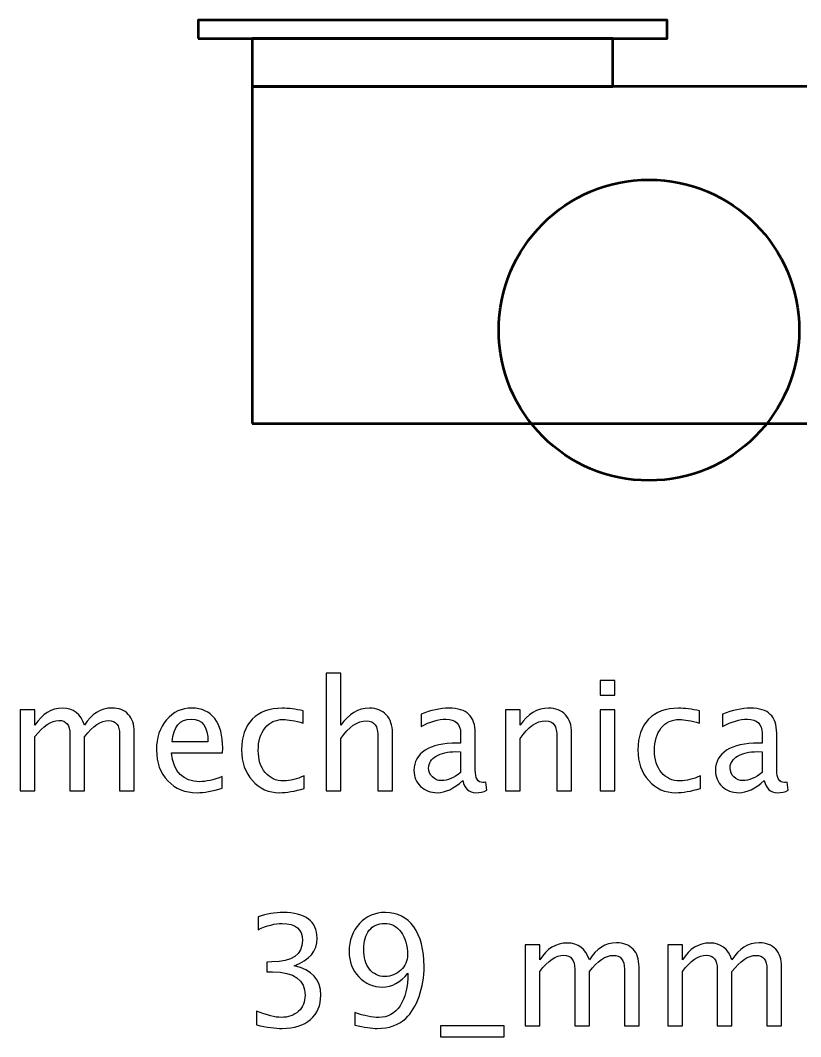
# Model space of a CAD drawing. Header units: centimetres. Extents: x -26.9 to 37.3, y -43.5 to 43.3.
# Drawn here: x -19.93 to -13.44, y 12.63 to 21.07 of the extents above; entities that cross this region are included whole.
import ezdxf

# ---------------------------------------------------------------- set-up
doc = ezdxf.new("R2010")
doc.units = ezdxf.units.CM
doc.header["$MEASUREMENT"] = 0
doc.layers.add('Layer 1', color=7, linetype='Continuous')

msp = doc.modelspace()

# ---------------------------------------------------------------- linework, layer by layer
at = {"layer": 'Layer 1', "lineweight": 53}
for points in [[(-18.45, 20.925), (-14.55, 20.925), (-14.55, 21.075), (-18.45, 21.075), (-18.45, 20.925)], [(-18, 20.525), (-15, 20.525), (-15, 20.925), (-18, 20.925), (-18, 20.525)], [(-18, 17.725), (-13, 17.725), (-13, 20.525), (-18, 20.525), (-18, 17.725)], [(-18, 17.725), (-13, 17.725), (-13, 20.525), (-18, 20.525), (-18, 17.725)]]:
    msp.add_lwpolyline(points, close=True, dxfattribs=at)
msp.add_ellipse((-14.7, 18.5), major_axis=(0, 1.25), ratio=1, dxfattribs=at)
at = {"layer": 'Layer 1'}
for points, knots in [([(-17.38408, 14.67044), (-17.38408, 14.67044), (-17.38408, 15.64961), (-17.38408, 15.64961), (-17.38408, 15.64961), (-17.38408, 15.64961), (-17.26216, 15.64961), (-17.26216, 15.64961), (-17.26216, 15.64961), (-17.26216, 15.64961), (-17.26216, 15.21633), (-17.26216, 15.21633), (-17.26216, 15.21633), (-17.1976, 15.31052), (-17.11844, 15.35751), (-17.02488, 15.35751), (-17.02488, 15.35751), (-16.96604, 15.35751), (-16.91926, 15.3391), (-16.88476, 15.30205), (-16.88476, 15.30205), (-16.85026, 15.26522), (-16.8329, 15.21548), (-16.8329, 15.15325), (-16.8329, 15.15325), (-16.8329, 15.15325), (-16.8329, 14.67044), (-16.8329, 14.67044), (-16.8329, 14.67044), (-16.8329, 14.67044), (-16.95482, 14.67044), (-16.95482, 14.67044), (-16.95482, 14.67044), (-16.95482, 14.67044), (-16.95482, 15.11346), (-16.95482, 15.11346), (-16.95482, 15.11346), (-16.95482, 15.16341), (-16.96223, 15.19897), (-16.97683, 15.22014), (-16.97683, 15.22014), (-16.99165, 15.24152), (-17.01599, 15.2521), (-17.05007, 15.2521), (-17.05007, 15.2521), (-17.125, 15.2521), (-17.1957, 15.20321), (-17.26216, 15.10542), (-17.26216, 15.10542), (-17.26216, 15.10542), (-17.26216, 14.67044), (-17.26216, 14.67044), (-17.26216, 14.67044), (-17.26216, 14.67044), (-17.38408, 14.67044), (-17.38408, 14.67044)], [0, 0, 0, 0, 0.0666667, 0.0666667, 0.0666667, 0.0666667, 0.1333333, 0.1333333, 0.1333333, 0.1333333, 0.2, 0.2, 0.2, 0.2, 0.2666667, 0.2666667, 0.2666667, 0.2666667, 0.3333333, 0.3333333, 0.3333333, 0.3333333, 0.4, 0.4, 0.4, 0.4, 0.4666667, 0.4666667, 0.4666667, 0.4666667, 0.5333333, 0.5333333, 0.5333333, 0.5333333, 0.6, 0.6, 0.6, 0.6, 0.6666667, 0.6666667, 0.6666667, 0.6666667, 0.7333333, 0.7333333, 0.7333333, 0.7333333, 0.8, 0.8, 0.8, 0.8, 0.8666667, 0.8666667, 0.8666667, 0.8666667, 1, 1, 1, 1]), ([(-15.10633, 15.46673), (-15.10633, 15.46673), (-15.10633, 15.58865), (-15.10633, 15.58865), (-15.10633, 15.58865), (-15.10633, 15.58865), (-14.98441, 15.58865), (-14.98441, 15.58865), (-14.98441, 15.58865), (-14.98441, 15.58865), (-14.98441, 15.46673), (-14.98441, 15.46673), (-14.98441, 15.46673), (-14.98441, 15.46673), (-15.10633, 15.46673), (-15.10633, 15.46673)], [0, 0, 0, 0, 0.2, 0.2, 0.2, 0.2, 0.4, 0.4, 0.4, 0.4, 0.6, 0.6, 0.6, 0.6, 1, 1, 1, 1]), ([(-19.92789, 14.67044), (-19.92789, 14.67044), (-19.92789, 15.34354), (-19.92789, 15.34354), (-19.92789, 15.34354), (-19.92789, 15.34354), (-19.80597, 15.34354), (-19.80597, 15.34354), (-19.80597, 15.34354), (-19.80597, 15.34354), (-19.80597, 15.21633), (-19.80597, 15.21633), (-19.80597, 15.21633), (-19.74649, 15.31052), (-19.67029, 15.35751), (-19.57695, 15.35751), (-19.57695, 15.35751), (-19.48699, 15.35751), (-19.42582, 15.31052), (-19.39322, 15.21633), (-19.39322, 15.21633), (-19.33543, 15.31137), (-19.26008, 15.35878), (-19.16758, 15.35878), (-19.16758, 15.35878), (-19.10853, 15.35878), (-19.0626, 15.34142), (-19.02979, 15.3065), (-19.02979, 15.3065), (-18.99698, 15.27157), (-18.98047, 15.22268), (-18.98047, 15.15981), (-18.98047, 15.15981), (-18.98047, 15.15981), (-18.98047, 14.67044), (-18.98047, 14.67044), (-18.98047, 14.67044), (-18.98047, 14.67044), (-19.10239, 14.67044), (-19.10239, 14.67044), (-19.10239, 14.67044), (-19.10239, 14.67044), (-19.10239, 15.13971), (-19.10239, 15.13971), (-19.10239, 15.13971), (-19.10239, 15.21633), (-19.13287, 15.25464), (-19.19383, 15.25464), (-19.19383, 15.25464), (-19.25712, 15.25464), (-19.32358, 15.20998), (-19.39322, 15.12044), (-19.39322, 15.12044), (-19.39322, 15.12044), (-19.39322, 14.67044), (-19.39322, 14.67044), (-19.39322, 14.67044), (-19.39322, 14.67044), (-19.51514, 14.67044), (-19.51514, 14.67044), (-19.51514, 14.67044), (-19.51514, 14.67044), (-19.51514, 15.14013), (-19.51514, 15.14013), (-19.51514, 15.14013), (-19.51514, 15.21739), (-19.54604, 15.25591), (-19.60806, 15.25591), (-19.60806, 15.25591), (-19.66966, 15.25591), (-19.7357, 15.21104), (-19.80597, 15.12108), (-19.80597, 15.12108), (-19.80597, 15.12108), (-19.80597, 14.67044), (-19.80597, 14.67044), (-19.80597, 14.67044), (-19.80597, 14.67044), (-19.92789, 14.67044), (-19.92789, 14.67044)], [0, 0, 0, 0, 0.047619, 0.047619, 0.047619, 0.047619, 0.0952381, 0.0952381, 0.0952381, 0.0952381, 0.1428571, 0.1428571, 0.1428571, 0.1428571, 0.1904762, 0.1904762, 0.1904762, 0.1904762, 0.2380952, 0.2380952, 0.2380952, 0.2380952, 0.2857143, 0.2857143, 0.2857143, 0.2857143, 0.3333333, 0.3333333, 0.3333333, 0.3333333, 0.3809524, 0.3809524, 0.3809524, 0.3809524, 0.4285714, 0.4285714, 0.4285714, 0.4285714, 0.4761905, 0.4761905, 0.4761905, 0.4761905, 0.5238095, 0.5238095, 0.5238095, 0.5238095, 0.5714286, 0.5714286, 0.5714286, 0.5714286, 0.6190476, 0.6190476, 0.6190476, 0.6190476, 0.6666667, 0.6666667, 0.6666667, 0.6666667, 0.7142857, 0.7142857, 0.7142857, 0.7142857, 0.7619048, 0.7619048, 0.7619048, 0.7619048, 0.8095238, 0.8095238, 0.8095238, 0.8095238, 0.8571429, 0.8571429, 0.8571429, 0.8571429, 0.9047619, 0.9047619, 0.9047619, 0.9047619, 1, 1, 1, 1]), ([(-18.2481, 14.69203), (-18.33001, 14.66748), (-18.40008, 14.6552), (-18.4585, 14.6552), (-18.4585, 14.6552), (-18.55819, 14.6552), (-18.63926, 14.68822), (-18.7017, 14.75405), (-18.7017, 14.75405), (-18.76414, 14.81988), (-18.79547, 14.90518), (-18.79547, 15.01017), (-18.79547, 15.01017), (-18.79547, 15.11198), (-18.76795, 15.19559), (-18.71271, 15.26099), (-18.71271, 15.26099), (-18.65746, 15.32618), (-18.58677, 15.35878), (-18.50062, 15.35878), (-18.50062, 15.35878), (-18.41913, 15.35878), (-18.35605, 15.32978), (-18.3116, 15.27179), (-18.3116, 15.27179), (-18.26715, 15.21379), (-18.24492, 15.13166), (-18.24492, 15.02519), (-18.24492, 15.02519), (-18.24492, 15.02519), (-18.24556, 14.98794), (-18.24556, 14.98794), (-18.24556, 14.98794), (-18.24556, 14.98794), (-18.67101, 14.98794), (-18.67101, 14.98794), (-18.67101, 14.98794), (-18.65323, 14.82707), (-18.5747, 14.74664), (-18.43564, 14.74664), (-18.43564, 14.74664), (-18.38462, 14.74664), (-18.32218, 14.76103), (-18.2481, 14.78982), (-18.2481, 14.78982), (-18.2481, 14.78982), (-18.2481, 14.69203), (-18.2481, 14.69203)], [0, 0, 0, 0, 0.0769231, 0.0769231, 0.0769231, 0.0769231, 0.1538462, 0.1538462, 0.1538462, 0.1538462, 0.2307692, 0.2307692, 0.2307692, 0.2307692, 0.3076923, 0.3076923, 0.3076923, 0.3076923, 0.3846154, 0.3846154, 0.3846154, 0.3846154, 0.4615385, 0.4615385, 0.4615385, 0.4615385, 0.5384615, 0.5384615, 0.5384615, 0.5384615, 0.6153846, 0.6153846, 0.6153846, 0.6153846, 0.6923077, 0.6923077, 0.6923077, 0.6923077, 0.7692308, 0.7692308, 0.7692308, 0.7692308, 0.8461538, 0.8461538, 0.8461538, 0.8461538, 1, 1, 1, 1]), ([(-17.56717, 14.69076), (-17.64612, 14.66705), (-17.71428, 14.6552), (-17.77164, 14.6552), (-17.77164, 14.6552), (-17.86266, 14.6552), (-17.93801, 14.68886), (-17.99791, 14.75595), (-17.99791, 14.75595), (-18.05781, 14.82326), (-18.08787, 14.90814), (-18.08787, 15.01038), (-18.08787, 15.01038), (-18.08787, 15.1196), (-18.05824, 15.2049), (-17.99897, 15.26586), (-17.99897, 15.26586), (-17.9397, 15.32703), (-17.85694, 15.35751), (-17.75068, 15.35751), (-17.75068, 15.35751), (-17.6984, 15.35751), (-17.63956, 15.35031), (-17.57479, 15.33592), (-17.57479, 15.33592), (-17.57479, 15.33592), (-17.57479, 15.23305), (-17.57479, 15.23305), (-17.57479, 15.23305), (-17.64358, 15.25337), (-17.69967, 15.26353), (-17.74285, 15.26353), (-17.74285, 15.26353), (-17.80551, 15.26353), (-17.85567, 15.24004), (-17.89314, 15.19326), (-17.89314, 15.19326), (-17.9306, 15.14648), (-17.94944, 15.08404), (-17.94944, 15.00614), (-17.94944, 15.00614), (-17.94944, 14.93058), (-17.92997, 14.86962), (-17.89123, 14.82284), (-17.89123, 14.82284), (-17.8525, 14.77627), (-17.80191, 14.75299), (-17.73904, 14.75299), (-17.73904, 14.75299), (-17.68337, 14.75299), (-17.62622, 14.76738), (-17.56717, 14.79617), (-17.56717, 14.79617), (-17.56717, 14.79617), (-17.56717, 14.69076), (-17.56717, 14.69076)], [0, 0, 0, 0, 0.0666667, 0.0666667, 0.0666667, 0.0666667, 0.1333333, 0.1333333, 0.1333333, 0.1333333, 0.2, 0.2, 0.2, 0.2, 0.2666667, 0.2666667, 0.2666667, 0.2666667, 0.3333333, 0.3333333, 0.3333333, 0.3333333, 0.4, 0.4, 0.4, 0.4, 0.4666667, 0.4666667, 0.4666667, 0.4666667, 0.5333333, 0.5333333, 0.5333333, 0.5333333, 0.6, 0.6, 0.6, 0.6, 0.6666667, 0.6666667, 0.6666667, 0.6666667, 0.7333333, 0.7333333, 0.7333333, 0.7333333, 0.8, 0.8, 0.8, 0.8, 0.8666667, 0.8666667, 0.8666667, 0.8666667, 1, 1, 1, 1]), ([(-16.24891, 14.75617), (-16.32214, 14.68886), (-16.39263, 14.6552), (-16.46036, 14.6552), (-16.46036, 14.6552), (-16.51603, 14.6552), (-16.56239, 14.67256), (-16.599, 14.70748), (-16.599, 14.70748), (-16.63583, 14.74241), (-16.65425, 14.78643), (-16.65425, 14.83956), (-16.65425, 14.83956), (-16.65425, 14.91301), (-16.62335, 14.96953), (-16.56154, 15.0089), (-16.56154, 15.0089), (-16.49973, 15.04827), (-16.41104, 15.06795), (-16.29547, 15.06795), (-16.29547, 15.06795), (-16.29547, 15.06795), (-16.2669, 15.06795), (-16.2669, 15.06795), (-16.2669, 15.06795), (-16.2669, 15.06795), (-16.2669, 15.14902), (-16.2669, 15.14902), (-16.2669, 15.14902), (-16.2669, 15.22712), (-16.30754, 15.26607), (-16.38903, 15.26607), (-16.38903, 15.26607), (-16.45211, 15.26607), (-16.52111, 15.24617), (-16.59583, 15.20638), (-16.59583, 15.20638), (-16.59583, 15.20638), (-16.59583, 15.30671), (-16.59583, 15.30671), (-16.59583, 15.30671), (-16.5137, 15.34058), (-16.43623, 15.35751), (-16.36363, 15.35751), (-16.36363, 15.35751), (-16.28891, 15.35751), (-16.23367, 15.34058), (-16.19832, 15.3065), (-16.19832, 15.3065), (-16.16276, 15.27242), (-16.14498, 15.21993), (-16.14498, 15.14902), (-16.14498, 15.14902), (-16.14498, 15.14902), (-16.14498, 14.84485), (-16.14498, 14.84485), (-16.14498, 14.84485), (-16.14498, 14.77522), (-16.1236, 14.74029), (-16.08063, 14.74029), (-16.08063, 14.74029), (-16.07534, 14.74029), (-16.06751, 14.74114), (-16.05714, 14.74283), (-16.05714, 14.74283), (-16.05714, 14.74283), (-16.04846, 14.6751), (-16.04846, 14.6751), (-16.04846, 14.6751), (-16.07619, 14.66176), (-16.10667, 14.6552), (-16.14011, 14.6552), (-16.14011, 14.6552), (-16.19705, 14.6552), (-16.23324, 14.68886), (-16.24891, 14.75617)], [0, 0, 0, 0, 0.05, 0.05, 0.05, 0.05, 0.1, 0.1, 0.1, 0.1, 0.15, 0.15, 0.15, 0.15, 0.2, 0.2, 0.2, 0.2, 0.25, 0.25, 0.25, 0.25, 0.3, 0.3, 0.3, 0.3, 0.35, 0.35, 0.35, 0.35, 0.4, 0.4, 0.4, 0.4, 0.45, 0.45, 0.45, 0.45, 0.5, 0.5, 0.5, 0.5, 0.55, 0.55, 0.55, 0.55, 0.6, 0.6, 0.6, 0.6, 0.65, 0.65, 0.65, 0.65, 0.7, 0.7, 0.7, 0.7, 0.75, 0.75, 0.75, 0.75, 0.8, 0.8, 0.8, 0.8, 0.85, 0.85, 0.85, 0.85, 0.9, 0.9, 0.9, 0.9, 1, 1, 1, 1]), ([(-15.89458, 14.67044), (-15.89458, 14.67044), (-15.89458, 15.34354), (-15.89458, 15.34354), (-15.89458, 15.34354), (-15.89458, 15.34354), (-15.77266, 15.34354), (-15.77266, 15.34354), (-15.77266, 15.34354), (-15.77266, 15.34354), (-15.77266, 15.21633), (-15.77266, 15.21633), (-15.77266, 15.21633), (-15.7081, 15.31052), (-15.62894, 15.35751), (-15.53538, 15.35751), (-15.53538, 15.35751), (-15.47654, 15.35751), (-15.42976, 15.3391), (-15.39526, 15.30205), (-15.39526, 15.30205), (-15.36076, 15.26522), (-15.3434, 15.21548), (-15.3434, 15.15325), (-15.3434, 15.15325), (-15.3434, 15.15325), (-15.3434, 14.67044), (-15.3434, 14.67044), (-15.3434, 14.67044), (-15.3434, 14.67044), (-15.46532, 14.67044), (-15.46532, 14.67044), (-15.46532, 14.67044), (-15.46532, 14.67044), (-15.46532, 15.11346), (-15.46532, 15.11346), (-15.46532, 15.11346), (-15.46532, 15.16341), (-15.47273, 15.19897), (-15.48733, 15.22014), (-15.48733, 15.22014), (-15.50215, 15.24152), (-15.52649, 15.2521), (-15.56057, 15.2521), (-15.56057, 15.2521), (-15.6355, 15.2521), (-15.7062, 15.20321), (-15.77266, 15.10542), (-15.77266, 15.10542), (-15.77266, 15.10542), (-15.77266, 14.67044), (-15.77266, 14.67044), (-15.77266, 14.67044), (-15.77266, 14.67044), (-15.89458, 14.67044), (-15.89458, 14.67044)], [0, 0, 0, 0, 0.0666667, 0.0666667, 0.0666667, 0.0666667, 0.1333333, 0.1333333, 0.1333333, 0.1333333, 0.2, 0.2, 0.2, 0.2, 0.2666667, 0.2666667, 0.2666667, 0.2666667, 0.3333333, 0.3333333, 0.3333333, 0.3333333, 0.4, 0.4, 0.4, 0.4, 0.4666667, 0.4666667, 0.4666667, 0.4666667, 0.5333333, 0.5333333, 0.5333333, 0.5333333, 0.6, 0.6, 0.6, 0.6, 0.6666667, 0.6666667, 0.6666667, 0.6666667, 0.7333333, 0.7333333, 0.7333333, 0.7333333, 0.8, 0.8, 0.8, 0.8, 0.8666667, 0.8666667, 0.8666667, 0.8666667, 1, 1, 1, 1]), ([(-15.10633, 14.67044), (-15.10633, 14.67044), (-15.10633, 15.34354), (-15.10633, 15.34354), (-15.10633, 15.34354), (-15.10633, 15.34354), (-14.98441, 15.34354), (-14.98441, 15.34354), (-14.98441, 15.34354), (-14.98441, 15.34354), (-14.98441, 14.67044), (-14.98441, 14.67044), (-14.98441, 14.67044), (-14.98441, 14.67044), (-15.10633, 14.67044), (-15.10633, 14.67044)], [0, 0, 0, 0, 0.2, 0.2, 0.2, 0.2, 0.4, 0.4, 0.4, 0.4, 0.6, 0.6, 0.6, 0.6, 1, 1, 1, 1]), ([(-14.27194, 14.69076), (-14.35089, 14.66705), (-14.41905, 14.6552), (-14.47641, 14.6552), (-14.47641, 14.6552), (-14.56743, 14.6552), (-14.64278, 14.68886), (-14.70268, 14.75595), (-14.70268, 14.75595), (-14.76258, 14.82326), (-14.79264, 14.90814), (-14.79264, 15.01038), (-14.79264, 15.01038), (-14.79264, 15.1196), (-14.76301, 15.2049), (-14.70374, 15.26586), (-14.70374, 15.26586), (-14.64447, 15.32703), (-14.56171, 15.35751), (-14.45545, 15.35751), (-14.45545, 15.35751), (-14.40317, 15.35751), (-14.34433, 15.35031), (-14.27956, 15.33592), (-14.27956, 15.33592), (-14.27956, 15.33592), (-14.27956, 15.23305), (-14.27956, 15.23305), (-14.27956, 15.23305), (-14.34835, 15.25337), (-14.40444, 15.26353), (-14.44762, 15.26353), (-14.44762, 15.26353), (-14.51028, 15.26353), (-14.56044, 15.24004), (-14.59791, 15.19326), (-14.59791, 15.19326), (-14.63537, 15.14648), (-14.65421, 15.08404), (-14.65421, 15.00614), (-14.65421, 15.00614), (-14.65421, 14.93058), (-14.63474, 14.86962), (-14.596, 14.82284), (-14.596, 14.82284), (-14.55727, 14.77627), (-14.50668, 14.75299), (-14.44381, 14.75299), (-14.44381, 14.75299), (-14.38814, 14.75299), (-14.33099, 14.76738), (-14.27194, 14.79617), (-14.27194, 14.79617), (-14.27194, 14.79617), (-14.27194, 14.69076), (-14.27194, 14.69076)], [0, 0, 0, 0, 0.0666667, 0.0666667, 0.0666667, 0.0666667, 0.1333333, 0.1333333, 0.1333333, 0.1333333, 0.2, 0.2, 0.2, 0.2, 0.2666667, 0.2666667, 0.2666667, 0.2666667, 0.3333333, 0.3333333, 0.3333333, 0.3333333, 0.4, 0.4, 0.4, 0.4, 0.4666667, 0.4666667, 0.4666667, 0.4666667, 0.5333333, 0.5333333, 0.5333333, 0.5333333, 0.6, 0.6, 0.6, 0.6, 0.6666667, 0.6666667, 0.6666667, 0.6666667, 0.7333333, 0.7333333, 0.7333333, 0.7333333, 0.8, 0.8, 0.8, 0.8, 0.8666667, 0.8666667, 0.8666667, 0.8666667, 1, 1, 1, 1]), ([(-13.74193, 14.75617), (-13.81516, 14.68886), (-13.88565, 14.6552), (-13.95338, 14.6552), (-13.95338, 14.6552), (-14.00905, 14.6552), (-14.05541, 14.67256), (-14.09202, 14.70748), (-14.09202, 14.70748), (-14.12885, 14.74241), (-14.14727, 14.78643), (-14.14727, 14.83956), (-14.14727, 14.83956), (-14.14727, 14.91301), (-14.11637, 14.96953), (-14.05456, 15.0089), (-14.05456, 15.0089), (-13.99275, 15.04827), (-13.90406, 15.06795), (-13.78849, 15.06795), (-13.78849, 15.06795), (-13.78849, 15.06795), (-13.75992, 15.06795), (-13.75992, 15.06795), (-13.75992, 15.06795), (-13.75992, 15.06795), (-13.75992, 15.14902), (-13.75992, 15.14902), (-13.75992, 15.14902), (-13.75992, 15.22712), (-13.80056, 15.26607), (-13.88205, 15.26607), (-13.88205, 15.26607), (-13.94513, 15.26607), (-14.01413, 15.24617), (-14.08885, 15.20638), (-14.08885, 15.20638), (-14.08885, 15.20638), (-14.08885, 15.30671), (-14.08885, 15.30671), (-14.08885, 15.30671), (-14.00672, 15.34058), (-13.92925, 15.35751), (-13.85665, 15.35751), (-13.85665, 15.35751), (-13.78193, 15.35751), (-13.72669, 15.34058), (-13.69134, 15.3065), (-13.69134, 15.3065), (-13.65578, 15.27242), (-13.638, 15.21993), (-13.638, 15.14902), (-13.638, 15.14902), (-13.638, 15.14902), (-13.638, 14.84485), (-13.638, 14.84485), (-13.638, 14.84485), (-13.638, 14.77522), (-13.61662, 14.74029), (-13.57365, 14.74029), (-13.57365, 14.74029), (-13.56836, 14.74029), (-13.56053, 14.74114), (-13.55016, 14.74283), (-13.55016, 14.74283), (-13.55016, 14.74283), (-13.54148, 14.6751), (-13.54148, 14.6751), (-13.54148, 14.6751), (-13.56921, 14.66176), (-13.59969, 14.6552), (-13.63313, 14.6552), (-13.63313, 14.6552), (-13.69007, 14.6552), (-13.72626, 14.68886), (-13.74193, 14.75617)], [0, 0, 0, 0, 0.05, 0.05, 0.05, 0.05, 0.1, 0.1, 0.1, 0.1, 0.15, 0.15, 0.15, 0.15, 0.2, 0.2, 0.2, 0.2, 0.25, 0.25, 0.25, 0.25, 0.3, 0.3, 0.3, 0.3, 0.35, 0.35, 0.35, 0.35, 0.4, 0.4, 0.4, 0.4, 0.45, 0.45, 0.45, 0.45, 0.5, 0.5, 0.5, 0.5, 0.55, 0.55, 0.55, 0.55, 0.6, 0.6, 0.6, 0.6, 0.65, 0.65, 0.65, 0.65, 0.7, 0.7, 0.7, 0.7, 0.75, 0.75, 0.75, 0.75, 0.8, 0.8, 0.8, 0.8, 0.85, 0.85, 0.85, 0.85, 0.9, 0.9, 0.9, 0.9, 1, 1, 1, 1]), ([(-18.66466, 15.07938), (-18.66466, 15.07938), (-18.36748, 15.07938), (-18.36748, 15.07938), (-18.36748, 15.07938), (-18.36748, 15.20469), (-18.41426, 15.26734), (-18.5076, 15.26734), (-18.5076, 15.26734), (-18.60158, 15.26734), (-18.65386, 15.20469), (-18.66466, 15.07938)], [0, 0, 0, 0, 0.25, 0.25, 0.25, 0.25, 0.5, 0.5, 0.5, 0.5, 1, 1, 1, 1]), ([(-16.2669, 14.82263), (-16.2669, 14.82263), (-16.2669, 14.99556), (-16.2669, 14.99556), (-16.2669, 14.99556), (-16.2669, 14.99556), (-16.30606, 14.99683), (-16.30606, 14.99683), (-16.30606, 14.99683), (-16.37379, 14.99683), (-16.4284, 14.98434), (-16.4701, 14.95937), (-16.4701, 14.95937), (-16.51159, 14.93418), (-16.53233, 14.90095), (-16.53233, 14.85946), (-16.53233, 14.85946), (-16.53233, 14.83046), (-16.52196, 14.80591), (-16.50143, 14.7858), (-16.50143, 14.7858), (-16.48068, 14.76569), (-16.45549, 14.75553), (-16.42565, 14.75553), (-16.42565, 14.75553), (-16.37485, 14.75553), (-16.32193, 14.77797), (-16.2669, 14.82263)], [0, 0, 0, 0, 0.125, 0.125, 0.125, 0.125, 0.25, 0.25, 0.25, 0.25, 0.375, 0.375, 0.375, 0.375, 0.5, 0.5, 0.5, 0.5, 0.625, 0.625, 0.625, 0.625, 0.75, 0.75, 0.75, 0.75, 1, 1, 1, 1]), ([(-13.75992, 14.82263), (-13.75992, 14.82263), (-13.75992, 14.99556), (-13.75992, 14.99556), (-13.75992, 14.99556), (-13.75992, 14.99556), (-13.79908, 14.99683), (-13.79908, 14.99683), (-13.79908, 14.99683), (-13.86681, 14.99683), (-13.92142, 14.98434), (-13.96312, 14.95937), (-13.96312, 14.95937), (-14.00461, 14.93418), (-14.02535, 14.90095), (-14.02535, 14.85946), (-14.02535, 14.85946), (-14.02535, 14.83046), (-14.01498, 14.80591), (-13.99445, 14.7858), (-13.99445, 14.7858), (-13.9737, 14.76569), (-13.94851, 14.75553), (-13.91867, 14.75553), (-13.91867, 14.75553), (-13.86787, 14.75553), (-13.81495, 14.77797), (-13.75992, 14.82263)], [0, 0, 0, 0, 0.125, 0.125, 0.125, 0.125, 0.25, 0.25, 0.25, 0.25, 0.375, 0.375, 0.375, 0.375, 0.5, 0.5, 0.5, 0.5, 0.625, 0.625, 0.625, 0.625, 0.75, 0.75, 0.75, 0.75, 1, 1, 1, 1]), ([(-17.96396, 12.72522), (-17.96396, 12.72522), (-17.96396, 12.83952), (-17.96396, 12.83952), (-17.96396, 12.83952), (-17.87675, 12.80481), (-17.80838, 12.78745), (-17.75822, 12.78745), (-17.75822, 12.78745), (-17.69916, 12.78745), (-17.65154, 12.80438), (-17.61492, 12.83846), (-17.61492, 12.83846), (-17.5783, 12.87254), (-17.5601, 12.91699), (-17.5601, 12.9716), (-17.5601, 12.9716), (-17.5601, 13.10114), (-17.65027, 13.16591), (-17.83061, 13.16591), (-17.83061, 13.16591), (-17.83061, 13.16591), (-17.87887, 13.16591), (-17.87887, 13.16591), (-17.87887, 13.16591), (-17.87887, 13.16591), (-17.87887, 13.24783), (-17.87887, 13.24783), (-17.87887, 13.24783), (-17.87887, 13.24783), (-17.83611, 13.24846), (-17.83611, 13.24846), (-17.83611, 13.24846), (-17.66657, 13.24846), (-17.58169, 13.30815), (-17.58169, 13.42774), (-17.58169, 13.42774), (-17.58169, 13.52151), (-17.63799, 13.5685), (-17.75039, 13.5685), (-17.75039, 13.5685), (-17.81071, 13.5685), (-17.8776, 13.55114), (-17.95126, 13.51643), (-17.95126, 13.51643), (-17.95126, 13.51643), (-17.95126, 13.62311), (-17.95126, 13.62311), (-17.95126, 13.62311), (-17.87908, 13.64766), (-17.80944, 13.65994), (-17.74256, 13.65994), (-17.74256, 13.65994), (-17.65154, 13.65994), (-17.58148, 13.64174), (-17.53279, 13.60533), (-17.53279, 13.60533), (-17.48411, 13.56914), (-17.45977, 13.51643), (-17.45977, 13.44743), (-17.45977, 13.44743), (-17.45977, 13.33969), (-17.52348, 13.26285), (-17.65112, 13.21713), (-17.65112, 13.21713), (-17.50316, 13.18263), (-17.42929, 13.10156), (-17.42929, 12.97351), (-17.42929, 12.97351), (-17.42929, 12.88715), (-17.45786, 12.8192), (-17.5148, 12.76988), (-17.5148, 12.76988), (-17.57174, 12.72056), (-17.65006, 12.69601), (-17.74954, 12.69601), (-17.74954, 12.69601), (-17.80627, 12.69601), (-17.8776, 12.70575), (-17.96396, 12.72522)], [0, 0, 0, 0, 0.047619, 0.047619, 0.047619, 0.047619, 0.0952381, 0.0952381, 0.0952381, 0.0952381, 0.1428571, 0.1428571, 0.1428571, 0.1428571, 0.1904762, 0.1904762, 0.1904762, 0.1904762, 0.2380952, 0.2380952, 0.2380952, 0.2380952, 0.2857143, 0.2857143, 0.2857143, 0.2857143, 0.3333333, 0.3333333, 0.3333333, 0.3333333, 0.3809524, 0.3809524, 0.3809524, 0.3809524, 0.4285714, 0.4285714, 0.4285714, 0.4285714, 0.4761905, 0.4761905, 0.4761905, 0.4761905, 0.5238095, 0.5238095, 0.5238095, 0.5238095, 0.5714286, 0.5714286, 0.5714286, 0.5714286, 0.6190476, 0.6190476, 0.6190476, 0.6190476, 0.6666667, 0.6666667, 0.6666667, 0.6666667, 0.7142857, 0.7142857, 0.7142857, 0.7142857, 0.7619048, 0.7619048, 0.7619048, 0.7619048, 0.8095238, 0.8095238, 0.8095238, 0.8095238, 0.8571429, 0.8571429, 0.8571429, 0.8571429, 0.9047619, 0.9047619, 0.9047619, 0.9047619, 1, 1, 1, 1]), ([(-17.14566, 12.72395), (-17.14566, 12.72395), (-17.14566, 12.82809), (-17.14566, 12.82809), (-17.14566, 12.82809), (-17.06798, 12.801), (-17.00194, 12.78745), (-16.94733, 12.78745), (-16.94733, 12.78745), (-16.87134, 12.78745), (-16.81186, 12.81984), (-16.7691, 12.88461), (-16.7691, 12.88461), (-16.72635, 12.94938), (-16.70497, 13.03955), (-16.70497, 13.1549), (-16.70497, 13.1549), (-16.76699, 13.07849), (-16.83747, 13.04018), (-16.91664, 13.04018), (-16.91664, 13.04018), (-16.99389, 13.04018), (-17.05951, 13.06854), (-17.11327, 13.12548), (-17.11327, 13.12548), (-17.16704, 13.18242), (-17.19392, 13.25164), (-17.19392, 13.33355), (-17.19392, 13.33355), (-17.19392, 13.42753), (-17.16534, 13.50542), (-17.10798, 13.56723), (-17.10798, 13.56723), (-17.05083, 13.62904), (-16.97887, 13.65994), (-16.89208, 13.65994), (-16.89208, 13.65994), (-16.79239, 13.65994), (-16.71386, 13.61994), (-16.6565, 13.53993), (-16.6565, 13.53993), (-16.59914, 13.45992), (-16.57035, 13.35048), (-16.57035, 13.21142), (-16.57035, 13.21142), (-16.57035, 13.12294), (-16.58411, 13.03976), (-16.61184, 12.96186), (-16.61184, 12.96186), (-16.63956, 12.88376), (-16.67661, 12.82322), (-16.72338, 12.77983), (-16.72338, 12.77983), (-16.78307, 12.72395), (-16.86181, 12.69601), (-16.95918, 12.69601), (-16.95918, 12.69601), (-17.00723, 12.69601), (-17.06925, 12.70532), (-17.14566, 12.72395)], [0, 0, 0, 0, 0.0625, 0.0625, 0.0625, 0.0625, 0.125, 0.125, 0.125, 0.125, 0.1875, 0.1875, 0.1875, 0.1875, 0.25, 0.25, 0.25, 0.25, 0.3125, 0.3125, 0.3125, 0.3125, 0.375, 0.375, 0.375, 0.375, 0.4375, 0.4375, 0.4375, 0.4375, 0.5, 0.5, 0.5, 0.5, 0.5625, 0.5625, 0.5625, 0.5625, 0.625, 0.625, 0.625, 0.625, 0.6875, 0.6875, 0.6875, 0.6875, 0.75, 0.75, 0.75, 0.75, 0.8125, 0.8125, 0.8125, 0.8125, 0.875, 0.875, 0.875, 0.875, 1, 1, 1, 1]), ([(-17.072, 13.35429), (-17.072, 13.28444), (-17.05612, 13.2292), (-17.02437, 13.18856), (-17.02437, 13.18856), (-16.99262, 13.14813), (-16.94987, 13.12781), (-16.89589, 13.12781), (-16.89589, 13.12781), (-16.84403, 13.12781), (-16.7998, 13.14538), (-16.76339, 13.18052), (-16.76339, 13.18052), (-16.72698, 13.21565), (-16.70878, 13.2582), (-16.70878, 13.30773), (-16.70878, 13.30773), (-16.70878, 13.38604), (-16.72635, 13.44912), (-16.7617, 13.49675), (-16.7617, 13.49675), (-16.79683, 13.54458), (-16.84298, 13.5685), (-16.90034, 13.5685), (-16.90034, 13.5685), (-16.95389, 13.5685), (-16.9958, 13.54945), (-17.02628, 13.51135), (-17.02628, 13.51135), (-17.05676, 13.47325), (-17.072, 13.42097), (-17.072, 13.35429)], [0, 0, 0, 0, 0.1111111, 0.1111111, 0.1111111, 0.1111111, 0.2222222, 0.2222222, 0.2222222, 0.2222222, 0.3333333, 0.3333333, 0.3333333, 0.3333333, 0.4444444, 0.4444444, 0.4444444, 0.4444444, 0.5555556, 0.5555556, 0.5555556, 0.5555556, 0.6666667, 0.6666667, 0.6666667, 0.6666667, 0.7777778, 0.7777778, 0.7777778, 0.7777778, 1, 1, 1, 1]), ([(-15.73046, 12.71887), (-15.73046, 12.71887), (-15.73046, 13.39197), (-15.73046, 13.39197), (-15.73046, 13.39197), (-15.73046, 13.39197), (-15.60854, 13.39197), (-15.60854, 13.39197), (-15.60854, 13.39197), (-15.60854, 13.39197), (-15.60854, 13.26476), (-15.60854, 13.26476), (-15.60854, 13.26476), (-15.54906, 13.35895), (-15.47286, 13.40594), (-15.37952, 13.40594), (-15.37952, 13.40594), (-15.28956, 13.40594), (-15.22839, 13.35895), (-15.19579, 13.26476), (-15.19579, 13.26476), (-15.138, 13.3598), (-15.06265, 13.40721), (-14.97015, 13.40721), (-14.97015, 13.40721), (-14.9111, 13.40721), (-14.86517, 13.38985), (-14.83236, 13.35493), (-14.83236, 13.35493), (-14.79955, 13.32), (-14.78304, 13.27111), (-14.78304, 13.20824), (-14.78304, 13.20824), (-14.78304, 13.20824), (-14.78304, 12.71887), (-14.78304, 12.71887), (-14.78304, 12.71887), (-14.78304, 12.71887), (-14.90496, 12.71887), (-14.90496, 12.71887), (-14.90496, 12.71887), (-14.90496, 12.71887), (-14.90496, 13.18814), (-14.90496, 13.18814), (-14.90496, 13.18814), (-14.90496, 13.26476), (-14.93544, 13.30307), (-14.9964, 13.30307), (-14.9964, 13.30307), (-15.05969, 13.30307), (-15.12615, 13.25841), (-15.19579, 13.16887), (-15.19579, 13.16887), (-15.19579, 13.16887), (-15.19579, 12.71887), (-15.19579, 12.71887), (-15.19579, 12.71887), (-15.19579, 12.71887), (-15.31771, 12.71887), (-15.31771, 12.71887), (-15.31771, 12.71887), (-15.31771, 12.71887), (-15.31771, 13.18856), (-15.31771, 13.18856), (-15.31771, 13.18856), (-15.31771, 13.26582), (-15.34861, 13.30434), (-15.41063, 13.30434), (-15.41063, 13.30434), (-15.47223, 13.30434), (-15.53827, 13.25947), (-15.60854, 13.16951), (-15.60854, 13.16951), (-15.60854, 13.16951), (-15.60854, 12.71887), (-15.60854, 12.71887), (-15.60854, 12.71887), (-15.60854, 12.71887), (-15.73046, 12.71887), (-15.73046, 12.71887)], [0, 0, 0, 0, 0.047619, 0.047619, 0.047619, 0.047619, 0.0952381, 0.0952381, 0.0952381, 0.0952381, 0.1428571, 0.1428571, 0.1428571, 0.1428571, 0.1904762, 0.1904762, 0.1904762, 0.1904762, 0.2380952, 0.2380952, 0.2380952, 0.2380952, 0.2857143, 0.2857143, 0.2857143, 0.2857143, 0.3333333, 0.3333333, 0.3333333, 0.3333333, 0.3809524, 0.3809524, 0.3809524, 0.3809524, 0.4285714, 0.4285714, 0.4285714, 0.4285714, 0.4761905, 0.4761905, 0.4761905, 0.4761905, 0.5238095, 0.5238095, 0.5238095, 0.5238095, 0.5714286, 0.5714286, 0.5714286, 0.5714286, 0.6190476, 0.6190476, 0.6190476, 0.6190476, 0.6666667, 0.6666667, 0.6666667, 0.6666667, 0.7142857, 0.7142857, 0.7142857, 0.7142857, 0.7619048, 0.7619048, 0.7619048, 0.7619048, 0.8095238, 0.8095238, 0.8095238, 0.8095238, 0.8571429, 0.8571429, 0.8571429, 0.8571429, 0.9047619, 0.9047619, 0.9047619, 0.9047619, 1, 1, 1, 1]), ([(-14.5447, 12.71887), (-14.5447, 12.71887), (-14.5447, 13.39197), (-14.5447, 13.39197), (-14.5447, 13.39197), (-14.5447, 13.39197), (-14.42278, 13.39197), (-14.42278, 13.39197), (-14.42278, 13.39197), (-14.42278, 13.39197), (-14.42278, 13.26476), (-14.42278, 13.26476), (-14.42278, 13.26476), (-14.3633, 13.35895), (-14.2871, 13.40594), (-14.19376, 13.40594), (-14.19376, 13.40594), (-14.1038, 13.40594), (-14.04263, 13.35895), (-14.01003, 13.26476), (-14.01003, 13.26476), (-13.95224, 13.3598), (-13.87689, 13.40721), (-13.78439, 13.40721), (-13.78439, 13.40721), (-13.72534, 13.40721), (-13.67941, 13.38985), (-13.6466, 13.35493), (-13.6466, 13.35493), (-13.61379, 13.32), (-13.59728, 13.27111), (-13.59728, 13.20824), (-13.59728, 13.20824), (-13.59728, 13.20824), (-13.59728, 12.71887), (-13.59728, 12.71887), (-13.59728, 12.71887), (-13.59728, 12.71887), (-13.7192, 12.71887), (-13.7192, 12.71887), (-13.7192, 12.71887), (-13.7192, 12.71887), (-13.7192, 13.18814), (-13.7192, 13.18814), (-13.7192, 13.18814), (-13.7192, 13.26476), (-13.74968, 13.30307), (-13.81064, 13.30307), (-13.81064, 13.30307), (-13.87393, 13.30307), (-13.94039, 13.25841), (-14.01003, 13.16887), (-14.01003, 13.16887), (-14.01003, 13.16887), (-14.01003, 12.71887), (-14.01003, 12.71887), (-14.01003, 12.71887), (-14.01003, 12.71887), (-14.13195, 12.71887), (-14.13195, 12.71887), (-14.13195, 12.71887), (-14.13195, 12.71887), (-14.13195, 13.18856), (-14.13195, 13.18856), (-14.13195, 13.18856), (-14.13195, 13.26582), (-14.16285, 13.30434), (-14.22487, 13.30434), (-14.22487, 13.30434), (-14.28647, 13.30434), (-14.35251, 13.25947), (-14.42278, 13.16951), (-14.42278, 13.16951), (-14.42278, 13.16951), (-14.42278, 12.71887), (-14.42278, 12.71887), (-14.42278, 12.71887), (-14.42278, 12.71887), (-14.5447, 12.71887), (-14.5447, 12.71887)], [0, 0, 0, 0, 0.047619, 0.047619, 0.047619, 0.047619, 0.0952381, 0.0952381, 0.0952381, 0.0952381, 0.1428571, 0.1428571, 0.1428571, 0.1428571, 0.1904762, 0.1904762, 0.1904762, 0.1904762, 0.2380952, 0.2380952, 0.2380952, 0.2380952, 0.2857143, 0.2857143, 0.2857143, 0.2857143, 0.3333333, 0.3333333, 0.3333333, 0.3333333, 0.3809524, 0.3809524, 0.3809524, 0.3809524, 0.4285714, 0.4285714, 0.4285714, 0.4285714, 0.4761905, 0.4761905, 0.4761905, 0.4761905, 0.5238095, 0.5238095, 0.5238095, 0.5238095, 0.5714286, 0.5714286, 0.5714286, 0.5714286, 0.6190476, 0.6190476, 0.6190476, 0.6190476, 0.6666667, 0.6666667, 0.6666667, 0.6666667, 0.7142857, 0.7142857, 0.7142857, 0.7142857, 0.7619048, 0.7619048, 0.7619048, 0.7619048, 0.8095238, 0.8095238, 0.8095238, 0.8095238, 0.8571429, 0.8571429, 0.8571429, 0.8571429, 0.9047619, 0.9047619, 0.9047619, 0.9047619, 1, 1, 1, 1]), ([(-16.43404, 12.62743), (-16.43404, 12.62743), (-16.43404, 12.71887), (-16.43404, 12.71887), (-16.43404, 12.71887), (-16.43404, 12.71887), (-15.90572, 12.71887), (-15.90572, 12.71887), (-15.90572, 12.71887), (-15.90572, 12.71887), (-15.90572, 12.62743), (-15.90572, 12.62743), (-15.90572, 12.62743), (-15.90572, 12.62743), (-16.43404, 12.62743), (-16.43404, 12.62743)], [0, 0, 0, 0, 0.2, 0.2, 0.2, 0.2, 0.4, 0.4, 0.4, 0.4, 0.6, 0.6, 0.6, 0.6, 1, 1, 1, 1])]:
    msp.add_open_spline(points, degree=3, knots=knots, dxfattribs=at)

doc.saveas('drawing.dxf')
